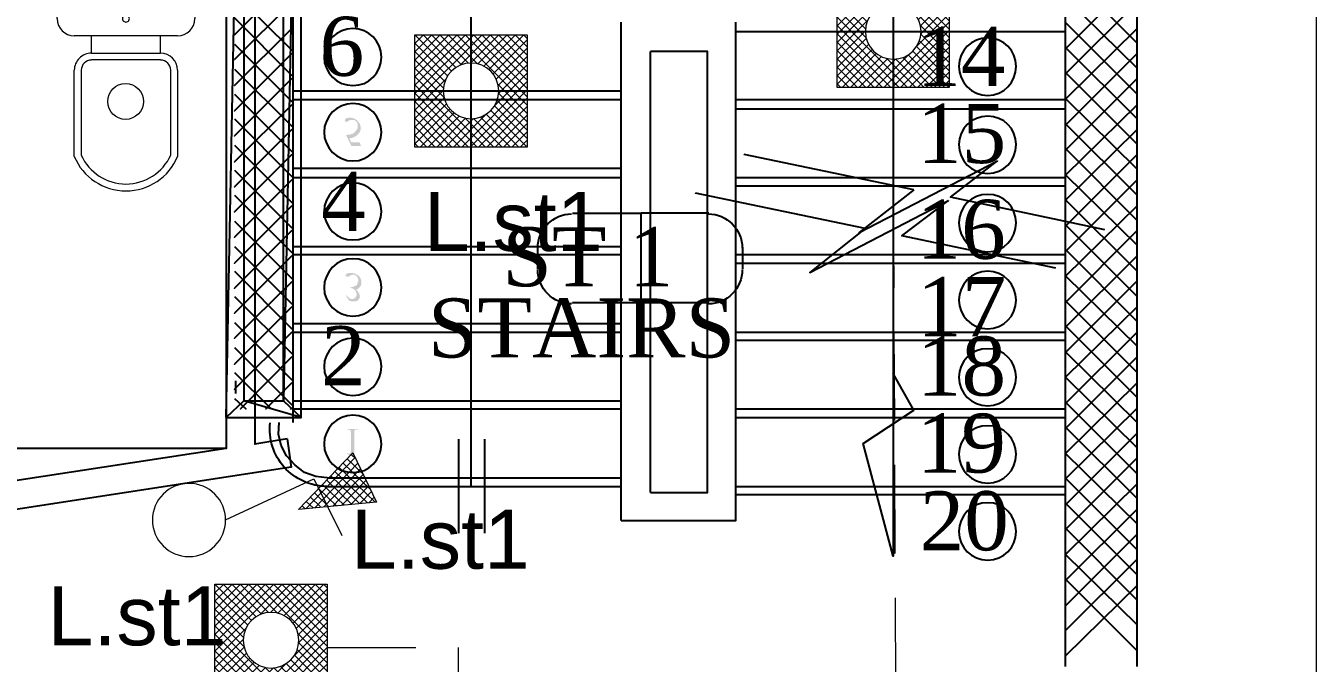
# Model space of a CAD drawing. Header units: inches. Extents: x 14 to 158, y 51 to 94.
# Drawn here: x 42.172 to 46.543, y 78.959 to 81.117 of the extents above; entities that cross this region are included whole.
import ezdxf

# ---------------------------------------------------------------- set-up
doc = ezdxf.new("R2010")
doc.units = ezdxf.units.IN
doc.header["$LTSCALE"] = 0.6
doc.header["$MEASUREMENT"] = 0
doc.linetypes.add('DASHED', pattern=[0.75, 0.5, -0.25])
doc.layers.get('0').update_dxf_attribs({"color": 253, "lineweight": 0})
for name, color, linetype, lineweight in [('K Furniture', 253, 'Continuous', 0), ('LIGHT-1', 3, 'Continuous', 0), ('text', 3, 'Continuous', 0), ('wiring1', 3, 'DASHED', 0)]:
    doc.layers.add(name, color=color, linetype=linetype, lineweight=lineweight)
doc.styles.get("Standard").update_dxf_attribs({"font": 'arial.ttf'})
doc.styles.add('Times New Roman0', font='times.ttf', dxfattribs={"height": 2.628})

# ---------------------------------------------------------------- blocks, each defined once
blk = doc.blocks.new('A$C66D173D2')
at = {"layer": 'K Furniture'}
for p, q in [((0.0583, 0.5833), (0.0583, 0.2917)), ((0.0817, 0.2917), (0.0817, 0.5785)), ((0.385, 0.5785), (0.385, 0.2917)), ((0.4083, 0.2917), (0.4083, 0.5833)), ((0.35, 0.2567), (0.1167, 0.2567)), ((0.1167, 0.2333), (0.1167, 0.175)), ((0.1167, 0.2333), (0.35, 0.2333)), ((0.35, 0.2333), (0.35, 0.175)), ((0.4083, 0.175), (0.0583, 0.175)), ((0, 0.1167), (0, 0)), ((0.4667, 0), (0.4667, 0.1167)), ((0.4667, 0), (0, 0))]:
    blk.add_line(p, q, dxfattribs=at)
at = {"layer": 'K Furniture', "extrusion": (0, 0, -1)}
for centre, major_axis, start_param, end_param in [((0.2333, 0.5104), (0.1341, 0.1341), 4.321782, 6.673792), ((0.2333, 0.5104), (-0.1176, 0.1176), 5.919765, 8.217402), ((0.2322, 0.3971), (-0.0429, 0.0429), 0.785398, 7.068583), ((0.1167, 0.2917), (0.0412, 0.0412), 2.356194, 3.926991), ((0.1167, 0.2917), (0.0247, 0.0247), 2.356194, 3.926991), ((0.35, 0.2917), (0.0412, 0.0412), 0.785398, 2.356194), ((0.35, 0.2917), (0.0247, 0.0247), 0.785398, 2.356194), ((0.0583, 0.1167), (0.0412, 0.0412), 3.926991, 5.497787), ((0.4083, 0.1167), (0.0412, 0.0412), -0.785398, 0.785398), ((0.2333, 0.1167), (-0.00825, 0.00825), 5.497786, 8.639381), ((0.2333, 0.1167), (0.00825, 0.00825), 0.785397, 3.926992)]:
    blk.add_ellipse(centre, major_axis=major_axis, ratio=1, start_param=start_param, end_param=end_param, dxfattribs=at)
blk = doc.blocks.new('*X43')
at = {"color": 0}
for p, q in [((-40, 101.4), (198.6, 340)), ((-40, 129.7), (170.3, 340)), ((-40, 158), (142, 340)), ((-40, 186.3), (113.7, 340)), ((-40, 214.6), (85.4, 340)), ((-40, 242.8), (57.2, 340)), ((-40, 271.1), (28.9, 340)), ((-40, 299.4), (0.6, 340)), ((-40, 327.7), (-27.7, 340)), ((75.4, 207.4), (-40, 322.8)), ((89.2, 221.9), (-28.9, 340)), ((106.1, 233.3), (-0.6, 340)), ((126.5, 241.2), (27.7, 340)), ((151.8, 244.1), (56, 340)), ((188.2, 236.1), (84.3, 340)), ((340, 112.5), (112.5, 340)), ((128.5, 241.7), (226.9, 340)), ((340, 140.8), (140.8, 340)), ((158.9, 243.7), (255.1, 340)), ((340, 169.1), (169.1, 340)), ((182, 238.6), (283.4, 340)), ((340, 197.4), (197.4, 340)), ((200.9, 229.2), (311.7, 340)), ((216.6, 216.6), (340, 340)), ((340, 225.7), (225.7, 340)), ((229.2, 200.9), (340, 311.7)), ((340, 254), (254, 340)), ((340, 282.3), (282.3, 340)), ((340, 310.5), (310.5, 340)), ((340, 338.8), (338.8, 340)), ((64.7, 189.9), (-40, 294.6)), ((57.7, 168.6), (-40, 266.3)), ((238.6, 182), (340, 283.4)), ((56.2, 141.8), (-40, 238)), ((241.7, 128.5), (340, 226.9)), ((243.7, 158.9), (340, 255.1)), ((71.1, 98.6), (-40, 209.7)), ((181.4, -40), (-40, 181.4)), ((101.4, -40), (340, 198.6)), ((340, 84.3), (236.1, 188.2)), ((-40, 73.1), (58.3, 171.5)), ((153.1, -40), (-40, 153.1)), ((-40, 44.9), (56.3, 141.1)), ((129.7, -40), (340, 170.3)), ((158, -40), (340, 142)), ((340, 56), (244.1, 151.8)), ((124.9, -40), (-40, 124.9)), ((-40, 16.6), (61.4, 118)), ((-40, -11.7), (70.8, 99.1)), ((96.6, -40), (-40, 96.6)), ((186.3, -40), (340, 113.7)), ((340, -28.9), (221.9, 89.2)), ((340, -0.6), (233.3, 106.1)), ((340, 27.7), (241.2, 126.5)), ((-40, -40), (83.4, 83.4)), ((68.3, -40), (-40, 68.3)), ((-11.7, -40), (99.1, 70.8)), ((16.6, -40), (118, 61.4)), ((44.9, -40), (141.1, 56.3)), ((73.1, -40), (171.5, 58.3)), ((209.7, -40), (98.6, 71.1)), ((238, -40), (141.8, 56.2)), ((266.3, -40), (168.6, 57.7)), ((294.6, -40), (189.9, 64.7)), ((322.8, -40), (207.4, 75.4)), ((214.6, -40), (340, 85.4)), ((242.8, -40), (340, 57.2)), ((40, -40), (-40, 40)), ((11.7, -40), (-40, 11.7)), ((271.1, -40), (340, 28.9)), ((299.4, -40), (340, 0.6)), ((-16.6, -40), (-40, -16.6)), ((327.7, -40), (340, -27.7))]:
    blk.add_line(p, q, dxfattribs=at)
blk = doc.blocks.new('LIGRAN')
at = {"layer": 'LIGHT-1', "color": 6}
blk.add_lwpolyline([(-0.19, -0.19), (0.19, -0.19), (0.19, 0.19), (-0.19, 0.19)], close=True, dxfattribs=at)
blk.add_circle((0, 0), 0.0942, dxfattribs=at)
at = {"layer": 'LIGHT-1', "color": 6, "xscale": 0.001, "yscale": 0.001, "zscale": 0.001}
blk.add_blockref('*X43', (-0.15, -0.15), dxfattribs=at)
blk = doc.blocks.new('SW-1')
at = {"layer": 'LIGHT-1'}
for p, q in [((0.1105, 0.3518), (-0.0418, 0.4275)), ((0, 0.1148), (0.1105, 0.3518))]:
    blk.add_line(p, q, dxfattribs=at)
blk.add_circle((0, 0.0164), 0.0984, dxfattribs=at)
blk = doc.blocks.new('Sw-s')
at = {"layer": 'LIGHT-1'}
h = blk.add_hatch(dxfattribs=at)
h.set_pattern_fill('ANSI37', color=256, scale=0.005, angle=361.0676, style=0)
h.set_pattern_definition([(46.06756523, (12555.764117, 25197.331355), (-0.011432515647, 0.011014227661), []), (136.06756523, (12555.764117, 25197.331355), (-0.011014227661, -0.011432515647), [])])
h.paths.add_polyline_path([(-0.0483, 0.5205), (-0.1801, 0.457), (-0.0286, 0.3111)])
blk.add_lwpolyline([(-0.0286, 0.3111), (-0.1801, 0.457), (-0.0483, 0.5205), (-0.0286, 0.3111)], dxfattribs=at)
at = {"layer": 'LIGHT-1', "xscale": -1}
blk.add_blockref('SW-1', (0, 0), dxfattribs=at)

msp = doc.modelspace()

# ---------------------------------------------------------------- hatches: boundary and pattern name
h = msp.add_hatch(color=256)
edge = h.paths.add_edge_path()
edge.add_line((43.3076, 80.7103), (43.302, 80.7227))
edge.add_line((43.302, 80.7227), (43.2745, 80.7227))
edge.add_line((43.2745, 80.7227), (43.2676, 80.7351))
edge.add_spline(control_points=[(43.2676, 80.7351), (43.28, 80.7365), (43.2896, 80.742), (43.2965, 80.7489), (43.2965, 80.7489), (43.3034, 80.7544), (43.3062, 80.7627), (43.3062, 80.7709), (43.3062, 80.7709), (43.3062, 80.7751), (43.3048, 80.7806), (43.3034, 80.7847), (43.3034, 80.7847), (43.3007, 80.7889), (43.2979, 80.7916), (43.2951, 80.7944), (43.2951, 80.7944), (43.2924, 80.7985), (43.2883, 80.7999), (43.2855, 80.8027), (43.2855, 80.8027), (43.28, 80.804), (43.2745, 80.8054), (43.2689, 80.8054), (43.2689, 80.8054), (43.2634, 80.8054), (43.2593, 80.8054), (43.2565, 80.8027), (43.2565, 80.8027), (43.2538, 80.8013), (43.2524, 80.7985), (43.2524, 80.7971), (43.2524, 80.7971), (43.2524, 80.7958), (43.2538, 80.7944), (43.2538, 80.793), (43.2538, 80.793), (43.2552, 80.793), (43.2565, 80.7916), (43.2579, 80.7916), (43.2579, 80.7916), (43.2593, 80.7916), (43.2607, 80.7916), (43.2621, 80.793), (43.2621, 80.793), (43.2621, 80.793), (43.2634, 80.7944), (43.2662, 80.7958), (43.2662, 80.7958), (43.2689, 80.7971), (43.2731, 80.7985), (43.2772, 80.7985), (43.2772, 80.7985), (43.2814, 80.7985), (43.2869, 80.7971), (43.291, 80.793), (43.291, 80.793), (43.2951, 80.7889), (43.2965, 80.7833), (43.2965, 80.7778), (43.2965, 80.7778), (43.2965, 80.7723), (43.2951, 80.7668), (43.291, 80.7627), (43.291, 80.7627), (43.2883, 80.7571), (43.2827, 80.753), (43.2758, 80.7502), (43.2758, 80.7502), (43.2717, 80.7489), (43.2648, 80.7475), (43.2565, 80.7475)], knot_values=[0, 0, 0, 0, 0.013889, 0.013889, 0.013889, 0.013899, 0.027778, 0.027778, 0.027778, 0.027788, 0.041667, 0.041667, 0.041667, 0.041677, 0.055556, 0.055556, 0.055556, 0.055566, 0.069444, 0.069444, 0.069444, 0.069454, 0.083333, 0.083333, 0.083333, 0.083343, 0.097222, 0.097222, 0.097222, 0.097232, 0.111111, 0.111111, 0.111111, 0.111121, 0.125, 0.125, 0.125, 0.12501, 0.138889, 0.138889, 0.138889, 0.138899, 0.152778, 0.152778, 0.152778, 0.152788, 0.166667, 0.166667, 0.166667, 0.166677, 0.180556, 0.180556, 0.180556, 0.180566, 0.194444, 0.194444, 0.194444, 0.194454, 0.208333, 0.208333, 0.208333, 0.208343, 0.222222, 0.222222, 0.222222, 0.222232, 0.236111, 0.236111, 0.236111, 0.236121, 1, 1, 1, 1], degree=3, periodic=0)
edge.add_line((43.2565, 80.7475), (43.2745, 80.7103))
edge.add_line((43.2745, 80.7103), (43.3076, 80.7103))
h = msp.add_hatch(color=256)
edge = h.paths.add_edge_path()
edge.add_spline(control_points=[(43.2565, 80.2028), (43.2593, 80.1959), (43.2634, 80.1917), (43.2662, 80.1876), (43.2662, 80.1876), (43.2703, 80.1848), (43.2758, 80.1835), (43.2814, 80.1835), (43.2814, 80.1835), (43.2896, 80.1835), (43.2951, 80.1848), (43.2993, 80.1903), (43.2993, 80.1903), (43.302, 80.1931), (43.3034, 80.1972), (43.3034, 80.2014), (43.3034, 80.2014), (43.3034, 80.2083), (43.2993, 80.2152), (43.291, 80.2234), (43.291, 80.2234), (43.2965, 80.2248), (43.3007, 80.229), (43.3034, 80.2331), (43.3034, 80.2331), (43.3076, 80.2372), (43.3089, 80.2414), (43.3089, 80.2469), (43.3089, 80.2469), (43.3089, 80.2552), (43.3062, 80.2621), (43.3007, 80.269), (43.3007, 80.269), (43.2938, 80.2758), (43.2841, 80.28), (43.2717, 80.28), (43.2717, 80.28), (43.2648, 80.28), (43.2607, 80.2786), (43.2593, 80.2772), (43.2593, 80.2772), (43.2565, 80.2758), (43.2552, 80.2745), (43.2552, 80.2731), (43.2552, 80.2731), (43.2552, 80.2717), (43.2552, 80.2703), (43.2565, 80.269), (43.2565, 80.269), (43.2579, 80.2676), (43.2593, 80.2676), (43.2607, 80.2676), (43.2607, 80.2676), (43.2621, 80.2676), (43.2634, 80.2676), (43.2648, 80.2676), (43.2648, 80.2676), (43.2648, 80.269), (43.2662, 80.269), (43.2689, 80.2703), (43.2689, 80.2703), (43.2717, 80.2717), (43.2745, 80.2731), (43.2758, 80.2731), (43.2758, 80.2731), (43.2772, 80.2731), (43.2786, 80.2745), (43.2814, 80.2745), (43.2814, 80.2745), (43.2855, 80.2745), (43.2896, 80.2717), (43.2924, 80.269), (43.2924, 80.269), (43.2965, 80.2648), (43.2979, 80.2607), (43.2979, 80.2552), (43.2979, 80.2552), (43.2979, 80.2524), (43.2979, 80.2483), (43.2951, 80.2455), (43.2951, 80.2455), (43.2951, 80.2428), (43.2938, 80.24), (43.2924, 80.2386), (43.2924, 80.2386), (43.2896, 80.2372), (43.2869, 80.2359), (43.2841, 80.2345), (43.2841, 80.2345), (43.28, 80.2331), (43.2772, 80.2317), (43.2731, 80.2317)], knot_values=[0, 0, 0, 0, 0.01087, 0.01087, 0.01087, 0.01088, 0.021739, 0.021739, 0.021739, 0.021749, 0.032609, 0.032609, 0.032609, 0.032619, 0.043478, 0.043478, 0.043478, 0.043488, 0.054348, 0.054348, 0.054348, 0.054358, 0.065217, 0.065217, 0.065217, 0.065227, 0.076087, 0.076087, 0.076087, 0.076097, 0.086957, 0.086957, 0.086957, 0.086967, 0.097826, 0.097826, 0.097826, 0.097836, 0.108696, 0.108696, 0.108696, 0.108706, 0.119565, 0.119565, 0.119565, 0.119575, 0.130435, 0.130435, 0.130435, 0.130445, 0.141304, 0.141304, 0.141304, 0.141314, 0.152174, 0.152174, 0.152174, 0.152184, 0.163043, 0.163043, 0.163043, 0.163053, 0.173913, 0.173913, 0.173913, 0.173923, 0.184783, 0.184783, 0.184783, 0.184793, 0.195652, 0.195652, 0.195652, 0.195662, 0.206522, 0.206522, 0.206522, 0.206532, 0.217391, 0.217391, 0.217391, 0.217401, 0.228261, 0.228261, 0.228261, 0.228271, 0.23913, 0.23913, 0.23913, 0.23914, 1, 1, 1, 1], degree=3, periodic=0)
edge.add_line((43.2731, 80.2317), (43.2703, 80.2317))
edge.add_line((43.2703, 80.2317), (43.2703, 80.2303))
edge.add_spline(control_points=[(43.2703, 80.2303), (43.2745, 80.229), (43.2786, 80.2276), (43.2814, 80.2262), (43.2814, 80.2262), (43.2855, 80.2234), (43.2883, 80.2207), (43.2896, 80.2179), (43.2896, 80.2179), (43.291, 80.2152), (43.2924, 80.211), (43.2924, 80.2083), (43.2924, 80.2083), (43.2924, 80.2028), (43.291, 80.2), (43.2883, 80.1972), (43.2883, 80.1972), (43.2855, 80.1931), (43.2814, 80.1917), (43.2772, 80.1917), (43.2772, 80.1917), (43.2703, 80.1917), (43.2634, 80.1959), (43.2593, 80.2041)], knot_values=[0, 0, 0, 0, 0.041667, 0.041667, 0.041667, 0.041677, 0.083333, 0.083333, 0.083333, 0.083343, 0.125, 0.125, 0.125, 0.12501, 0.166667, 0.166667, 0.166667, 0.166677, 0.208333, 0.208333, 0.208333, 0.208343, 1, 1, 1, 1], degree=3, periodic=0)
edge.add_line((43.2593, 80.2041), (43.2565, 80.2028))
h = msp.add_hatch(color=256)
edge = h.paths.add_edge_path()
edge.add_line((43.2593, 79.6677), (43.2814, 79.6566))
edge.add_line((43.2814, 79.6566), (43.2841, 79.6566))
edge.add_line((43.2841, 79.6566), (43.2841, 79.7353))
edge.add_spline(control_points=[(43.2841, 79.7353), (43.2841, 79.7408), (43.2841, 79.7449), (43.2841, 79.7449), (43.2841, 79.7449), (43.2855, 79.7463), (43.2855, 79.7477), (43.2869, 79.749), (43.2869, 79.749), (43.2883, 79.749), (43.291, 79.749), (43.2965, 79.749)], knot_values=[0, 0, 0, 0, 0.083333, 0.083333, 0.083333, 0.083343, 0.166667, 0.166667, 0.166667, 0.166677, 1, 1, 1, 1], degree=3, periodic=0)
edge.add_line((43.2965, 79.749), (43.2965, 79.7518))
edge.add_line((43.2965, 79.7518), (43.2607, 79.7518))
edge.add_line((43.2607, 79.7518), (43.2607, 79.749))
edge.add_spline(control_points=[(43.2607, 79.749), (43.2648, 79.749), (43.2676, 79.749), (43.2689, 79.749), (43.2689, 79.749), (43.2703, 79.7477), (43.2717, 79.7463), (43.2717, 79.7463), (43.2717, 79.7463), (43.2731, 79.7449), (43.2731, 79.7408), (43.2731, 79.7353)], knot_values=[0, 0, 0, 0, 0.083333, 0.083333, 0.083333, 0.083343, 0.166667, 0.166667, 0.166667, 0.166677, 1, 1, 1, 1], degree=3, periodic=0)
edge.add_line((43.2731, 79.7353), (43.2731, 79.6856))
edge.add_spline(control_points=[(43.2731, 79.6856), (43.2731, 79.6787), (43.2731, 79.6746), (43.2717, 79.6718), (43.2717, 79.6718), (43.2717, 79.6704), (43.2717, 79.6691), (43.2703, 79.6691), (43.2703, 79.6691), (43.2689, 79.6677), (43.2689, 79.6677), (43.2676, 79.6677), (43.2676, 79.6677), (43.2648, 79.6677), (43.2634, 79.6691), (43.2607, 79.6704)], knot_values=[0, 0, 0, 0, 0.0625, 0.0625, 0.0625, 0.06251, 0.125, 0.125, 0.125, 0.12501, 0.1875, 0.1875, 0.1875, 0.18751, 1, 1, 1, 1], degree=3, periodic=0)
edge.add_line((43.2607, 79.6704), (43.2593, 79.6677))

# ---------------------------------------------------------------- linework, layer by layer
msp.add_line((42.8511, 82.9044), (42.8511, 79.8718))
msp.add_lwpolyline([(14.0232, 93.0265), (46.5426, 93.0265), (46.5426, 73.4364), (14.0232, 73.4364)], close=True)
at = {"linetype": 'Continuous', "lineweight": -2}
for points in [[(45.9361, 78.9478), (45.9361, 82.9223), (45.692, 82.9223), (45.692, 78.9478)], [(43.0759, 82.7775), (43.0759, 82.2934), (43.0759, 79.7739)], [(42.9476, 82.7195), (42.9476, 79.7008), (42.9476, 79.7008)], [(43.6799, 79.5546), (43.6799, 81.6866), (45.11, 81.6866)], [(45.11, 81.6866), (45.11, 79.3215), (45.008, 79.7022), (45.1803, 79.8152), (45.11, 79.9394)], [(45.692, 81.3019), (45.9361, 81.0578), (45.9361, 81.0578)], [(42.8511, 81.2577), (42.8511, 79.6856), (42.8511, 79.6856)], [(43.0731, 81.2812), (42.8787, 81.0867), (42.8787, 81.0867)], [(45.9361, 81.2812), (45.692, 81.0371), (45.692, 81.0371)], [(42.8787, 81.2274), (43.0731, 81.0343), (43.0731, 81.0343)], [(45.692, 81.2136), (45.9361, 80.9737), (45.9361, 80.9737)], [(43.0731, 81.1957), (42.8787, 81.0026), (42.8787, 81.0026)], [(45.9361, 81.1957), (45.692, 80.953), (45.692, 80.953)], [(42.8787, 81.1433), (43.0731, 80.9488), (43.0731, 80.9488)], [(44.1888, 79.4415), (44.1888, 81.1295), (44.1888, 81.1295)], [(44.5763, 79.4415), (44.5763, 81.1295), (44.5763, 81.1295)], [(45.692, 81.1295), (45.9361, 80.8854), (45.9361, 80.8854)], [(43.0731, 81.1074), (42.8787, 80.9144), (42.8787, 80.9144)], [(44.5763, 81.0978), (45.692, 81.0978), (45.692, 81.0978)], [(45.9361, 81.1074), (45.692, 80.8675), (45.692, 80.8675)], [(42.8787, 81.055), (43.0731, 80.8606), (43.0731, 80.8606)], [(45.692, 81.044), (45.9361, 80.8013), (45.9361, 80.8013)], [(43.0731, 81.0233), (42.8787, 80.8289), (42.8787, 80.8289)], [(44.4811, 79.5367), (44.4811, 81.0302), (44.2881, 81.0302)], [(44.2881, 79.5367), (44.2881, 81.0302), (44.2881, 81.0302)], [(45.9361, 81.0233), (45.692, 80.7792), (45.692, 80.7792)], [(42.8787, 80.9695), (43.0731, 80.7765), (43.0731, 80.7765)], [(45.692, 80.9599), (45.9361, 80.7158), (45.9361, 80.7158)], [(43.0731, 80.9378), (42.8787, 80.7447), (42.8787, 80.7447)], [(45.9361, 80.9378), (45.692, 80.6951), (45.692, 80.6951)], [(42.8787, 80.8854), (43.0731, 80.6909), (43.0731, 80.6909)], [(43.0759, 80.8964), (44.1888, 80.8964), (44.1888, 80.8964)], [(43.0759, 80.8675), (44.1888, 80.8675), (44.1888, 80.8675)], [(44.5763, 80.8675), (45.692, 80.8675), (45.692, 80.8675)], [(45.692, 80.8716), (45.9361, 80.6316), (45.9361, 80.6316)], [(43.0731, 80.8495), (42.8787, 80.6565), (42.8787, 80.6565)], [(44.5763, 80.8358), (45.692, 80.8358), (45.692, 80.8358)], [(45.9361, 80.8495), (45.692, 80.6096), (45.692, 80.6096)], [(42.8787, 80.8013), (43.0731, 80.6068), (43.0731, 80.6068)], [(45.692, 80.7861), (45.9361, 80.5434), (45.9361, 80.5434)], [(43.0731, 80.7654), (42.8787, 80.571), (42.8787, 80.571)], [(45.9361, 80.7654), (45.692, 80.5255), (45.692, 80.5255)], [(42.8787, 80.713), (43.0731, 80.5186), (43.0731, 80.5186)], [(45.692, 80.702), (45.9361, 80.4579), (45.9361, 80.4579)], [(43.0731, 80.6813), (42.8787, 80.4868), (42.8787, 80.4868)], [(45.1803, 80.5613), (44.6053, 80.6813), (44.6053, 80.6813)], [(45.1803, 80.5613), (44.9942, 80.4165), (45.463, 80.6592)], [(45.3045, 80.5365), (45.463, 80.6592), (45.463, 80.6592)], [(45.9361, 80.6813), (45.692, 80.4372), (45.692, 80.4372)], [(42.8787, 80.6275), (43.0731, 80.4331), (43.0731, 80.4331)], [(43.0759, 80.6344), (44.1888, 80.6344), (44.1888, 80.6344)], [(43.0759, 80.6027), (44.1888, 80.6027), (44.1888, 80.6027)], [(44.5763, 80.6027), (45.692, 80.6027), (45.692, 80.6027)], [(45.692, 80.6137), (45.9361, 80.3738), (45.9361, 80.3738)], [(43.0731, 80.5958), (42.8787, 80.4013), (42.8787, 80.4013)], [(44.5763, 80.5751), (45.692, 80.5751), (45.692, 80.5751)], [(45.9361, 80.5958), (45.692, 80.3517), (45.692, 80.3517)], [(42.8787, 80.5434), (43.0731, 80.3489), (43.0731, 80.3489)], [(45.0148, 80.4303), (44.4398, 80.5503), (44.4398, 80.5503)], [(45.0148, 80.4303), (44.8273, 80.2814), (45.2976, 80.5255)], [(45.139, 80.4055), (45.2976, 80.5255), (45.2976, 80.5255)], [(45.8271, 80.4262), (45.3045, 80.5365), (45.3045, 80.5365)], [(45.692, 80.5282), (45.9361, 80.2855), (45.9361, 80.2855)], [(43.0731, 80.5075), (42.8787, 80.3131), (42.8787, 80.3131)], [(44.0233, 80.4827), (44.2564, 80.4827), (44.2564, 80.4827)], [(44.4853, 80.1793), (44.2564, 80.1793), (44.2564, 80.4827)], [(44.4853, 80.4827), (44.2564, 80.4827), (44.2564, 80.4827)], [(45.9361, 80.5075), (45.692, 80.2676), (45.692, 80.2676)], [(42.8787, 80.4551), (43.0731, 80.2607), (43.0731, 80.2607)], [(43.0731, 80.4234), (42.8787, 80.229), (42.8787, 80.229)], [(45.692, 80.4441), (45.9361, 80.2), (45.9361, 80.2)], [(45.9361, 80.4234), (45.692, 80.1793), (45.692, 80.1793)], [(45.6603, 80.2965), (45.139, 80.4055), (45.139, 80.4055)], [(42.8787, 80.3696), (43.0731, 80.1752), (43.0731, 80.1752)], [(43.0731, 80.3379), (42.8787, 80.1435), (42.8787, 80.1435)], [(43.0759, 80.3696), (44.1888, 80.3696), (44.1888, 80.3696)], [(43.0759, 80.342), (44.1888, 80.342), (44.1888, 80.342)], [(43.9061, 80.2924), (43.9061, 80.3669), (43.9061, 80.3669)], [(44.5763, 80.342), (45.692, 80.342), (45.692, 80.342)], [(44.6011, 80.2924), (44.6011, 80.3669), (44.6011, 80.3669)], [(45.692, 80.36), (45.9361, 80.1159), (45.9361, 80.1159)], [(45.9361, 80.3379), (45.692, 80.0952), (45.692, 80.0952)], [(44.5763, 80.3131), (45.692, 80.3131), (45.692, 80.3131)], [(42.8787, 80.2855), (43.0731, 80.0911), (43.0731, 80.0911)], [(43.0731, 80.2496), (42.8787, 80.0593), (42.8787, 80.0593)], [(45.692, 80.2717), (45.9361, 80.0318), (45.9361, 80.0318)], [(45.9361, 80.2538), (45.692, 80.0097), (45.692, 80.0097)], [(42.8787, 80.2), (43.0731, 80.0069), (43.0731, 80.0069)], [(43.0731, 80.1655), (42.8787, 79.9711), (42.8787, 79.9711)], [(44.2564, 80.1793), (44.0233, 80.1793), (44.0233, 80.1793)], [(45.692, 80.1862), (45.9361, 79.9435), (45.9361, 79.9435)], [(45.9361, 80.1655), (45.692, 79.9256), (45.692, 79.9256)], [(42.8787, 80.1117), (43.0731, 79.9187), (43.0731, 79.9187)], [(43.0731, 80.08), (42.8787, 79.887), (42.8787, 79.887)], [(43.0759, 80.109), (44.1888, 80.109), (44.1888, 80.109)], [(43.0759, 80.08), (44.1888, 80.08), (44.1888, 80.08)], [(44.5763, 80.08), (45.692, 80.08), (45.692, 80.08)], [(45.692, 80.1021), (45.9361, 79.858), (45.9361, 79.858)], [(45.9361, 80.08), (45.692, 79.8373), (45.692, 79.8373)], [(44.5763, 80.0524), (45.692, 80.0524), (45.692, 80.0524)], [(42.8787, 80.0276), (43.0731, 79.8332), (43.0731, 79.8332)], [(43.0731, 79.9959), (42.8994, 79.8194), (42.8994, 79.8194)], [(45.692, 80.0138), (45.9361, 79.7739), (45.9361, 79.7739)], [(45.9361, 79.9959), (45.692, 79.7518), (45.692, 79.7518)], [(42.8787, 79.9435), (43.0028, 79.8194), (43.0028, 79.8194)], [(42.8828, 79.8718), (42.8828, 79.9145), (42.8828, 79.9145)], [(43.0731, 79.9076), (42.9849, 79.8194), (42.9849, 79.8194)], [(45.692, 79.9283), (45.9361, 79.6884), (45.9361, 79.6884)], [(45.9361, 79.9076), (45.692, 79.6677), (45.692, 79.6677)], [(42.8787, 79.8552), (42.9173, 79.8194), (42.9173, 79.8194)], [(43.0731, 79.8221), (43.069, 79.8194), (43.069, 79.8194)], [(43.0759, 79.847), (44.1888, 79.847), (44.1888, 79.847)], [(43.0759, 79.8194), (44.1888, 79.8194), (44.1888, 79.8194)], [(44.5763, 79.8194), (45.692, 79.8194), (45.692, 79.8194)], [(45.692, 79.8442), (45.9361, 79.6001), (45.9361, 79.6001)], [(45.9361, 79.8221), (45.692, 79.5822), (45.692, 79.5822)], [(43.1931, 79.5863), (43.1545, 79.5905), (43.1159, 79.6042), (43.0842, 79.6291), (43.0552, 79.6608), (43.0373, 79.6953), (43.0276, 79.7339), (43.0304, 79.7739)], [(44.5763, 79.7904), (45.692, 79.7904), (45.692, 79.7904)], [(45.692, 79.7587), (45.9361, 79.516), (45.9361, 79.516)], [(45.9361, 79.738), (45.692, 79.4939), (45.692, 79.4939)], [(42.8511, 79.6856), (40.0378, 79.2553), (40.0378, 79.2553)], [(42.8511, 79.6856), (41.3589, 79.6856), (41.3589, 79.6856)], [(42.8511, 79.6856), (41.3589, 79.6856), (41.3589, 79.6856)], [(43.0566, 79.7187), (42.9476, 79.7008), (42.9476, 79.7008)], [(43.0566, 79.7187), (43.0704, 79.6222), (43.0704, 79.6222)], [(43.6385, 79.3988), (43.6385, 79.7173), (43.6385, 79.7173)], [(43.7268, 79.3988), (43.7268, 79.7173), (43.7268, 79.7173)], [(45.692, 79.6704), (45.9361, 79.4305), (45.9361, 79.4305)], [(45.9361, 79.6539), (45.692, 79.4098), (45.692, 79.4098)], [(43.0704, 79.6222), (40.0378, 79.156), (40.0378, 79.156)], [(43.1931, 79.5863), (44.1888, 79.5863), (44.1888, 79.5863)], [(43.1931, 79.5574), (44.1888, 79.5574), (44.1888, 79.5574)], [(44.5763, 79.5574), (45.692, 79.5574), (45.692, 79.5574)], [(45.692, 79.5863), (45.9361, 79.3422), (45.9361, 79.3422)], [(45.9361, 79.5656), (45.692, 79.3257), (45.692, 79.3257)], [(44.2881, 79.5367), (44.4811, 79.5367), (44.4811, 79.5367)], [(44.5763, 79.5298), (45.692, 79.5298), (45.692, 79.5298)], [(45.692, 79.5022), (45.9361, 79.2581), (45.9361, 79.2581)], [(45.9361, 79.4801), (45.692, 79.2374), (45.692, 79.2374)], [(44.1888, 79.4415), (44.5763, 79.4415), (44.5763, 79.4415)], [(45.692, 79.4167), (45.9361, 79.1726), (45.9361, 79.1726)], [(45.9361, 79.396), (45.692, 79.1519), (45.692, 79.1519)], [(45.692, 79.3284), (45.9361, 79.0885), (45.9361, 79.0885)], [(45.9361, 79.3105), (45.692, 79.0678), (45.692, 79.0678)], [(45.692, 79.2443), (45.9361, 79.0002), (45.9361, 79.0002)], [(45.9361, 79.2222), (45.692, 78.9823), (45.692, 78.9823)]]:
    msp.add_lwpolyline(points, dxfattribs=at)
for points in [[(43.0442, 82.8451), (43.1048, 82.9044), (43.0442, 79.847)], [(43.1048, 82.9044), (43.0442, 79.847), (43.1048, 79.7904)], [(42.9104, 79.847), (42.8511, 79.7904), (42.9104, 82.8451)], [(43.1048, 79.7904), (42.9104, 79.847), (42.8511, 79.7904)], [(43.0442, 79.847), (43.1048, 79.7904), (42.9104, 79.847)]]:
    msp.add_lwpolyline(points, close=True, dxfattribs=at)
for points, knots in [([(43.28, 80.9144), (43.2262, 80.9144), (43.1821, 80.9571), (43.1821, 81.0109), (43.1821, 81.0109), (43.1821, 81.0647), (43.2262, 81.1074), (43.28, 81.1074), (43.28, 81.1074), (43.3338, 81.1074), (43.3765, 81.0647), (43.3765, 81.0109), (43.3765, 81.0109), (43.3765, 80.9571), (43.3338, 80.9144), (43.28, 80.9144)], [0, 0, 0, 0, 0.0625, 0.0625, 0.0625, 0.0625, 0.125, 0.125, 0.125, 0.125, 0.1875, 0.1875, 0.1875, 0.1875, 1, 1, 1, 1]), ([(45.4299, 80.8813), (45.3762, 80.8813), (45.332, 80.9254), (45.332, 80.9792), (45.332, 80.9792), (45.332, 81.033), (45.3762, 81.0757), (45.4299, 81.0757), (45.4299, 81.0757), (45.4837, 81.0757), (45.5265, 81.033), (45.5265, 80.9792), (45.5265, 80.9792), (45.5265, 80.9254), (45.4837, 80.8813), (45.4299, 80.8813)], [0, 0, 0, 0, 0.0625, 0.0625, 0.0625, 0.0625, 0.125, 0.125, 0.125, 0.125, 0.1875, 0.1875, 0.1875, 0.1875, 1, 1, 1, 1]), ([(43.28, 80.6592), (43.2262, 80.6592), (43.1821, 80.7034), (43.1821, 80.7571), (43.1821, 80.7571), (43.1821, 80.8095), (43.2262, 80.8537), (43.28, 80.8537), (43.28, 80.8537), (43.3338, 80.8537), (43.3765, 80.8095), (43.3765, 80.7571), (43.3765, 80.7571), (43.3765, 80.7034), (43.3338, 80.6592), (43.28, 80.6592)], [0, 0, 0, 0, 0.0625, 0.0625, 0.0625, 0.0625, 0.125, 0.125, 0.125, 0.125, 0.1875, 0.1875, 0.1875, 0.1875, 1, 1, 1, 1]), ([(45.4299, 80.6165), (45.3762, 80.6165), (45.332, 80.6606), (45.332, 80.7144), (45.332, 80.7144), (45.332, 80.7682), (45.3762, 80.8109), (45.4299, 80.8109), (45.4299, 80.8109), (45.4837, 80.8109), (45.5265, 80.7682), (45.5265, 80.7144), (45.5265, 80.7144), (45.5265, 80.6606), (45.4837, 80.6165), (45.4299, 80.6165)], [0, 0, 0, 0, 0.0625, 0.0625, 0.0625, 0.0625, 0.125, 0.125, 0.125, 0.125, 0.1875, 0.1875, 0.1875, 0.1875, 1, 1, 1, 1]), ([(43.28, 80.3917), (43.2262, 80.3917), (43.1821, 80.4344), (43.1821, 80.4882), (43.1821, 80.4882), (43.1821, 80.542), (43.2262, 80.5848), (43.28, 80.5848), (43.28, 80.5848), (43.3338, 80.5848), (43.3765, 80.542), (43.3765, 80.4882), (43.3765, 80.4882), (43.3765, 80.4344), (43.3338, 80.3917), (43.28, 80.3917)], [0, 0, 0, 0, 0.0625, 0.0625, 0.0625, 0.0625, 0.125, 0.125, 0.125, 0.125, 0.1875, 0.1875, 0.1875, 0.1875, 1, 1, 1, 1]), ([(45.4299, 80.3517), (45.3762, 80.3517), (45.332, 80.3958), (45.332, 80.4496), (45.332, 80.4496), (45.332, 80.5034), (45.3762, 80.5461), (45.4299, 80.5461), (45.4299, 80.5461), (45.4837, 80.5461), (45.5265, 80.5034), (45.5265, 80.4496), (45.5265, 80.4496), (45.5265, 80.3958), (45.4837, 80.3517), (45.4299, 80.3517)], [0, 0, 0, 0, 0.0625, 0.0625, 0.0625, 0.0625, 0.125, 0.125, 0.125, 0.125, 0.1875, 0.1875, 0.1875, 0.1875, 1, 1, 1, 1]), ([(43.28, 80.1338), (43.2262, 80.1338), (43.1821, 80.1766), (43.1821, 80.2303), (43.1821, 80.2303), (43.1821, 80.2841), (43.2262, 80.3283), (43.28, 80.3283), (43.28, 80.3283), (43.3338, 80.3283), (43.3765, 80.2841), (43.3765, 80.2303), (43.3765, 80.2303), (43.3765, 80.1766), (43.3338, 80.1338), (43.28, 80.1338)], [0, 0, 0, 0, 0.0625, 0.0625, 0.0625, 0.0625, 0.125, 0.125, 0.125, 0.125, 0.1875, 0.1875, 0.1875, 0.1875, 1, 1, 1, 1]), ([(45.4299, 80.0911), (45.3762, 80.0911), (45.332, 80.1352), (45.332, 80.1876), (45.332, 80.1876), (45.332, 80.2414), (45.3762, 80.2855), (45.4299, 80.2855), (45.4299, 80.2855), (45.4837, 80.2855), (45.5265, 80.2414), (45.5265, 80.1876), (45.5265, 80.1876), (45.5265, 80.1352), (45.4837, 80.0911), (45.4299, 80.0911)], [0, 0, 0, 0, 0.0625, 0.0625, 0.0625, 0.0625, 0.125, 0.125, 0.125, 0.125, 0.1875, 0.1875, 0.1875, 0.1875, 1, 1, 1, 1]), ([(43.28, 79.8649), (43.2262, 79.8649), (43.1821, 79.909), (43.1821, 79.9628), (43.1821, 79.9628), (43.1821, 80.0152), (43.2262, 80.0593), (43.28, 80.0593), (43.28, 80.0593), (43.3338, 80.0593), (43.3765, 80.0152), (43.3765, 79.9628), (43.3765, 79.9628), (43.3765, 79.909), (43.3338, 79.8649), (43.28, 79.8649)], [0, 0, 0, 0, 0.0625, 0.0625, 0.0625, 0.0625, 0.125, 0.125, 0.125, 0.125, 0.1875, 0.1875, 0.1875, 0.1875, 1, 1, 1, 1]), ([(45.4299, 79.8304), (45.3762, 79.8304), (45.332, 79.8732), (45.332, 79.9269), (45.332, 79.9269), (45.332, 79.9807), (45.3762, 80.0235), (45.4299, 80.0235), (45.4299, 80.0235), (45.4837, 80.0235), (45.5265, 79.9807), (45.5265, 79.9269), (45.5265, 79.9269), (45.5265, 79.8732), (45.4837, 79.8304), (45.4299, 79.8304)], [0, 0, 0, 0, 0.0625, 0.0625, 0.0625, 0.0625, 0.125, 0.125, 0.125, 0.125, 0.1875, 0.1875, 0.1875, 0.1875, 1, 1, 1, 1]), ([(43.1917, 79.5574), (43.1366, 79.5574), (43.0842, 79.5822), (43.0469, 79.6222), (43.0469, 79.6222), (43.0111, 79.6635), (42.9931, 79.7187), (43, 79.7725)], [0, 0, 0, 0, 0.125, 0.125, 0.125, 0.125, 1, 1, 1, 1]), ([(43.28, 79.6042), (43.2262, 79.6042), (43.1821, 79.647), (43.1821, 79.7008), (43.1821, 79.7008), (43.1821, 79.7546), (43.2262, 79.7987), (43.28, 79.7987), (43.28, 79.7987), (43.3338, 79.7987), (43.3765, 79.7546), (43.3765, 79.7008), (43.3765, 79.7008), (43.3765, 79.647), (43.3338, 79.6042), (43.28, 79.6042)], [0, 0, 0, 0, 0.0625, 0.0625, 0.0625, 0.0625, 0.125, 0.125, 0.125, 0.125, 0.1875, 0.1875, 0.1875, 0.1875, 1, 1, 1, 1]), ([(45.4299, 79.5684), (45.3762, 79.5684), (45.332, 79.6125), (45.332, 79.6663), (45.332, 79.6663), (45.332, 79.7187), (45.3762, 79.7628), (45.4299, 79.7628), (45.4299, 79.7628), (45.4837, 79.7628), (45.5265, 79.7187), (45.5265, 79.6663), (45.5265, 79.6663), (45.5265, 79.6125), (45.4837, 79.5684), (45.4299, 79.5684)], [0, 0, 0, 0, 0.0625, 0.0625, 0.0625, 0.0625, 0.125, 0.125, 0.125, 0.125, 0.1875, 0.1875, 0.1875, 0.1875, 1, 1, 1, 1]), ([(45.4299, 79.3077), (45.3762, 79.3077), (45.332, 79.3505), (45.332, 79.4043), (45.332, 79.4043), (45.332, 79.4581), (45.3762, 79.5022), (45.4299, 79.5022), (45.4299, 79.5022), (45.4837, 79.5022), (45.5265, 79.4581), (45.5265, 79.4043), (45.5265, 79.4043), (45.5265, 79.3505), (45.4837, 79.3077), (45.4299, 79.3077)], [0, 0, 0, 0, 0.0625, 0.0625, 0.0625, 0.0625, 0.125, 0.125, 0.125, 0.125, 0.1875, 0.1875, 0.1875, 0.1875, 1, 1, 1, 1])]:
    msp.add_open_spline(points, degree=3, knots=knots, dxfattribs=at)
for points in [[(43.9061, 80.3641), (43.9061, 80.4275), (43.9571, 80.48), (44.0205, 80.48)], [(44.4839, 80.48), (44.5473, 80.48), (44.5984, 80.4275), (44.5984, 80.3641)], [(44.0205, 80.1752), (43.9571, 80.1752), (43.9061, 80.2276), (43.9061, 80.291)], [(44.5984, 80.291), (44.5984, 80.2276), (44.5473, 80.1752), (44.4839, 80.1752)]]:
    msp.add_open_spline(points, degree=3, dxfattribs=at)
at = {"layer": 'wiring1', "linetype": 'DASHED'}
for p, q in [((43.6799, 81.5042), (43.6608, 81.0864)), ((45.11, 80.8358), (45.11, 80.9078)), ((45.1192, 78.8801), (45.11, 80.8358)), ((43.1926, 79.0116), (43.6368, 79.0116)), ((43.6368, 79.0116), (43.6368, 76.3013))]:
    msp.add_line(p, q, dxfattribs=at)

# ---------------------------------------------------------------- block references
at = {"xscale": -1, "rotation": 180}
msp.add_blockref('A$C66D173D2', (42.2778, 81.2577), dxfattribs=at)
at = {"layer": 'LIGHT-1', "xscale": -1}
for p in [(45.11, 81.0978), (43.6799, 80.8964), (43.0026, 79.0367)]:
    msp.add_blockref('LIGRAN', p, dxfattribs=at)
at = {"layer": 'LIGHT-1', "xscale": 1.26, "yscale": 1.26, "zscale": 1.26, "rotation": 270}
msp.add_blockref('Sw-s', (42.704, 79.4436), dxfattribs=at)

# ---------------------------------------------------------------- texts
at = {"style": 'Times New Roman0'}
for s, p in [('6', (43.1672, 80.9476)), ('14', (45.1883, 80.9133)), ('15', (45.1907, 80.6523)), ('4', (43.1723, 80.422)), ('16', (45.1891, 80.328)), ('ST 1', (43.7859, 80.2349)), ('17', (45.1907, 80.0658)), ('STAIRS', (43.5338, 79.9939)), ('2', (43.1723, 79.9)), ('18', (45.1901, 79.8647)), ('19', (45.1894, 79.6042)), ('20', (45.1995, 79.3409))]:
    msp.add_text(s, height=0.2, dxfattribs=at).set_placement(p)
at = {"layer": 'text', "linetype": 'DASHED', "char_height": 0.2, "attachment_point": 1}
for insert in [(43.5198, 80.5543), (43.2734, 79.4785), (42.2458, 79.2193)]:
    msp.add_mtext_dynamic_manual_height_columns('L.st1', width=0.591567, gutter_width=1, heights=[0], dxfattribs=dict(at, insert=insert))

doc.saveas('drawing.dxf')
